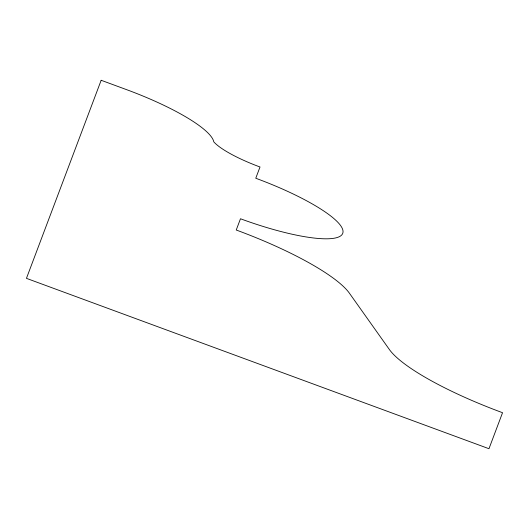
<?xml version="1.0" encoding="UTF-8"?>
<svg xmlns="http://www.w3.org/2000/svg" width="529" height="529" viewBox="0 0 529 529"><rect width="100%" height="100%" fill="white"/><g stroke="black" fill="none" stroke-linecap="round" stroke-linejoin="round"><path stroke-width="0.79" d="M101.158 80.282L26.45 278.353L488.968 448.718L502.55 412.706A134.426 28.864 20.2 0 1 389.37 349.504L349.418 293.218A134.426 28.864 20.2 0 0 236.238 230.016L240.483 218.761A100.821 21.649 20.2 0 0 342.726 233.349A100.821 21.649 20.2 0 0 255.765 178.247L260.01 166.992A56.014 12.028 20.2 0 1 213.776 141.825A100.821 21.649 20.2 0 0 126.616 89.659L101.158 80.282"/></g></svg>
